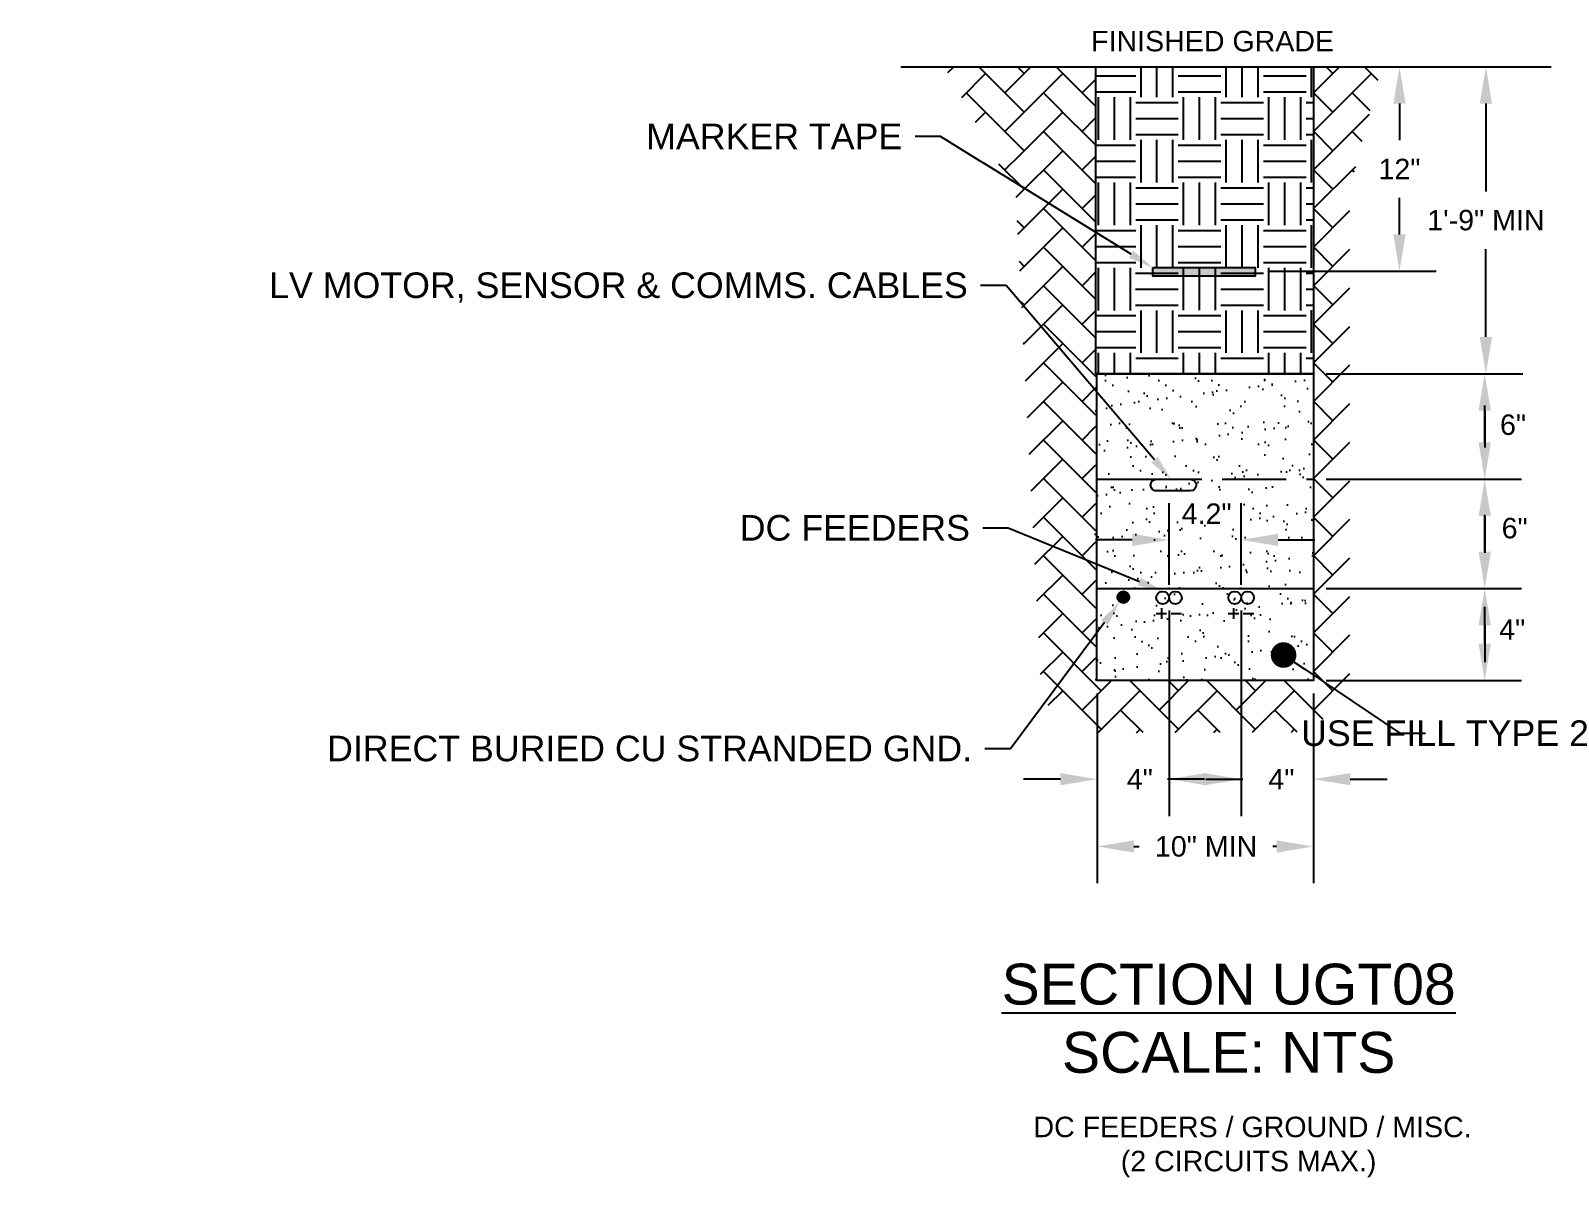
# Model space of a CAD drawing. Header units: feet. Extents: x -21 to 1000, y -35 to 71.
# Drawn here: x 806.04 to 813.51, y 41.56 to 47.17 of the extents above; entities that cross this region are included whole.
import ezdxf
from ezdxf import colors
from ezdxf.entities.mleader import LeaderData, LeaderLine
from ezdxf.math import Vec2, Vec3

# ---------------------------------------------------------------- set-up
doc = ezdxf.new("R2010")
doc.units = ezdxf.units.FT
doc.header["$MEASUREMENT"] = 0
doc.linetypes.add('CENTER', pattern=[2, 1.25, -0.25, 0.25, -0.25])
for name, color, linetype in [('E-CABL-HARN-CBHR', 2, 'Continuous'), ('E-CABL-INST', 1, 'INSTRUMENT_CABLE'), ('E-CABL-UG2', 142, 'GROUND_WIRE_G2'), ('E-FIN-GR', 4, 'Continuous'), ('E-MRKR-TREN', 6, 'Continuous'), ('E-TREN', 3, 'Continuous'), ('E-TREN-HATCH', 254, 'Continuous'), ('G-ANNO-TEXT', 1, 'Continuous'), ('G-DIMS', 7, 'Continuous'), ('G-TEXT', 7, 'Continuous'), ('text', 1, 'Continuous'), ('X-SES2-TREN_SECT$0$G-TEXT', 7, 'Continuous')]:
    doc.layers.add(name, color=color, linetype=linetype)
doc.styles.add('NEI-A', font='arial.ttf')
doc.styles.get("Standard").update_dxf_attribs({"font": 'arial.ttf'})
doc.linetypes.add('GROUND_WIRE_G2', pattern='A,1,-0.2,["G2",Standard,S=0.1,R=0,X=-0.1,Y=-0.05],-0.2', length=1.4)
doc.linetypes.add('INSTRUMENT_CABLE', pattern='A,1,-0.2,["INST",Standard,S=0.1,R=0,X=-0.09,Y=-0.05],-0.3', length=1.5)
doc.dimstyles.new('Annotative - Arch', dxfattribs={"dimscale": 0, "dimtxt": 0.1, "dimasz": 0.18, "dimexe": 0.18, "dimexo": 0.0625, "dimgap": 0.09, "dimtad": 0, "dimtih": 1, "dimtoh": 1, "dimdec": 4, "dimlfac": 12, "dimzin": 0, "dimdsep": 46, "dimlunit": 4, "dimtxsty": 'NEI-A', "dimcen": 0.09, "dimadec": 1, "dimazin": 0, "dimtfac": 1, "dimtdec": 4, "dimtofl": 0, "dimtmove": 0, "dimatfit": 3, "dimfxl": 1, "dimtolj": 1, "dimtzin": 0, "dimarcsym": 0})

# ---------------------------------------------------------------- blocks, each defined once
blk = doc.blocks.new('_Dot')
at = {"color": 0, "linetype": 'ByBlock', "lineweight": -2}
blk.add_line((-0.5, 0), (-1, 0), dxfattribs=at)
at = {"color": 0, "linetype": 'ByBlock', "const_width": 0.5}
blk.add_lwpolyline([(-0.25, 0, 1), (0.25, 0, 1)], format="xyb", close=True, dxfattribs=at)
blk = doc.blocks.new('*D109')
at = {"layer": 'Defpoints', "color": 0, "transparency": 16777216}
for p in [(812.3156, 46.9897), (812.7305, 46.9897), (812.0245, 45.9907)]:
    blk.add_point(p, dxfattribs=at)
at = {"layer": 'text', "color": 0, "lineweight": -2, "transparency": 16777216}
for p, q in [((812.3781, 46.9897), (812.9105, 46.9897)), ((812.7305, 46.8097), (812.7305, 46.6304)), ((812.7305, 46.1707), (812.7305, 46.35)), ((812.087, 45.9907), (812.9105, 45.9907))]:
    blk.add_line(p, q, dxfattribs=at)
at = {"layer": 'text', "color": 0, "transparency": 16777216}
for points in [[(812.7005, 46.8097), (812.7605, 46.8097), (812.7305, 46.9897)], [(812.7005, 46.1707), (812.7605, 46.1707), (812.7305, 45.9907)]]:
    blk.add_solid(points, dxfattribs=at)
at = {"layer": 'text', "color": 0, "transparency": 16777216, "insert": (812.7305, 46.4902), "char_height": 0.1, "attachment_point": 5, "style": 'NEI-A'}
blk.add_mtext('\\A1;12"', dxfattribs=at)
blk = doc.blocks.new('*D110')
at = {"layer": 'Defpoints', "color": 0, "transparency": 16777216}
for p in [(812.3095, 46.9897), (813.153, 46.9897), (812.3095, 45.4897)]:
    blk.add_point(p, dxfattribs=at)
at = {"layer": 'text', "color": 0, "lineweight": -2, "transparency": 16777216}
for p, q in [((812.372, 46.9897), (813.333, 46.9897)), ((813.153, 46.8097), (813.153, 46.3808)), ((813.153, 45.6697), (813.153, 46.0986)), ((812.372, 45.4897), (813.333, 45.4897))]:
    blk.add_line(p, q, dxfattribs=at)
at = {"layer": 'text', "color": 0, "transparency": 16777216}
for points in [[(813.123, 46.8097), (813.183, 46.8097), (813.153, 46.9897)], [(813.123, 45.6697), (813.183, 45.6697), (813.153, 45.4897)]]:
    blk.add_solid(points, dxfattribs=at)
at = {"layer": 'text', "color": 0, "transparency": 16777216, "insert": (813.153, 46.2397), "char_height": 0.1, "attachment_point": 5, "style": 'NEI-A'}
blk.add_mtext('\\A1;1\'-9" MIN', dxfattribs=at)
blk = doc.blocks.new('*D111')
at = {"layer": 'Defpoints', "color": 0, "transparency": 16777216}
for p in [(811.604, 44.3946), (811.2528, 43.9897), (811.604, 43.5077)]:
    blk.add_point(p, dxfattribs=at)
at = {"layer": 'text', "color": 0, "lineweight": -2, "transparency": 16777216}
for p, q in [((811.604, 44.3321), (811.604, 43.3277)), ((811.2528, 43.9272), (811.2528, 43.3277)), ((811.0728, 43.5077), (810.8928, 43.5077)), ((811.784, 43.5077), (811.964, 43.5077))]:
    blk.add_line(p, q, dxfattribs=at)
at = {"layer": 'text', "color": 0, "transparency": 16777216}
for points in [[(811.0728, 43.5377), (811.0728, 43.4777), (811.2528, 43.5077)], [(811.784, 43.5377), (811.784, 43.4777), (811.604, 43.5077)]]:
    blk.add_solid(points, dxfattribs=at)
at = {"layer": 'text', "color": 0, "transparency": 16777216, "insert": (811.4613, 43.5077), "char_height": 0.1, "attachment_point": 5, "style": 'NEI-A'}
blk.add_mtext('\\A1;4"', dxfattribs=at)
blk = doc.blocks.new('*D112')
at = {"layer": 'Defpoints', "color": 0, "transparency": 16777216}
for p in [(812.3095, 44.9736), (812.3095, 44.4398), (813.1472, 44.4398)]:
    blk.add_point(p, dxfattribs=at)
at = {"layer": 'text', "color": 0, "lineweight": -2, "transparency": 16777216}
for p, q in [((812.372, 44.9736), (813.3272, 44.9736)), ((813.1472, 44.6198), (813.1472, 44.7998)), ((813.1472, 44.7936), (813.1472, 44.6136)), ((812.372, 44.4398), (813.3272, 44.4398))]:
    blk.add_line(p, q, dxfattribs=at)
at = {"layer": 'text', "color": 0, "transparency": 16777216}
for points in [[(813.1172, 44.7936), (813.1772, 44.7936), (813.1472, 44.9736)], [(813.1172, 44.6198), (813.1772, 44.6198), (813.1472, 44.4398)]]:
    blk.add_solid(points, dxfattribs=at)
at = {"layer": 'text', "color": 0, "transparency": 16777216, "insert": (813.2935, 44.7342), "char_height": 0.1, "attachment_point": 5, "style": 'NEI-A'}
blk.add_mtext('\\A1;6"', dxfattribs=at)
blk = doc.blocks.new('*D113')
at = {"layer": 'Defpoints', "color": 0, "transparency": 16777216}
for p in [(811.9567, 44.3946), (812.3095, 43.9897), (812.3095, 43.5077)]:
    blk.add_point(p, dxfattribs=at)
at = {"layer": 'text', "color": 0, "lineweight": -2, "transparency": 16777216}
for p, q in [((811.9567, 44.3321), (811.9567, 43.3277)), ((812.3095, 43.9272), (812.3095, 43.3277)), ((811.7767, 43.5077), (811.5967, 43.5077)), ((812.4895, 43.5077), (812.6695, 43.5077))]:
    blk.add_line(p, q, dxfattribs=at)
at = {"layer": 'text', "color": 0, "transparency": 16777216}
for points in [[(811.7767, 43.5377), (811.7767, 43.4777), (811.9567, 43.5077)], [(812.4895, 43.5377), (812.4895, 43.4777), (812.3095, 43.5077)]]:
    blk.add_solid(points, dxfattribs=at)
at = {"layer": 'text', "color": 0, "transparency": 16777216, "insert": (812.1535, 43.5077), "char_height": 0.1, "attachment_point": 5, "style": 'NEI-A'}
blk.add_mtext('\\A1;4"', dxfattribs=at)
blk = doc.blocks.new('*D114')
at = {"layer": 'Defpoints', "color": 0, "transparency": 16777216}
for p in [(811.9567, 44.6774), (811.604, 44.3946), (811.9567, 44.3946)]:
    blk.add_point(p, dxfattribs=at)
at = {"layer": 'text', "color": 0, "lineweight": -2, "transparency": 16777216}
for p, q in [((811.604, 44.4571), (811.604, 44.8574)), ((811.9567, 44.4571), (811.9567, 44.8574)), ((811.424, 44.6774), (811.244, 44.6774)), ((812.1367, 44.6774), (812.3167, 44.6774))]:
    blk.add_line(p, q, dxfattribs=at)
at = {"layer": 'text', "color": 0, "transparency": 16777216}
for points in [[(811.424, 44.7074), (811.424, 44.6474), (811.604, 44.6774)], [(812.1367, 44.7074), (812.1367, 44.6474), (811.9567, 44.6774)]]:
    blk.add_solid(points, dxfattribs=at)
at = {"layer": 'text', "color": 0, "transparency": 16777216, "insert": (811.7879, 44.8054), "char_height": 0.1, "attachment_point": 5, "style": 'NEI-A'}
blk.add_mtext('\\A1;4.2"', dxfattribs=at)
blk = doc.blocks.new('*D115')
at = {"layer": 'Defpoints', "color": 0, "transparency": 16777216}
for p in [(812.3095, 45.4897), (812.3095, 44.9736), (813.1472, 44.9736)]:
    blk.add_point(p, dxfattribs=at)
at = {"layer": 'text', "color": 0, "lineweight": -2, "transparency": 16777216}
for p, q in [((812.372, 45.4897), (813.3272, 45.4897)), ((813.1472, 45.1536), (813.1472, 45.3336)), ((813.1472, 45.3097), (813.1472, 45.1297)), ((812.372, 44.9736), (813.3272, 44.9736))]:
    blk.add_line(p, q, dxfattribs=at)
at = {"layer": 'text', "color": 0, "transparency": 16777216}
for points in [[(813.1172, 45.3097), (813.1772, 45.3097), (813.1472, 45.4897)], [(813.1172, 45.1536), (813.1772, 45.1536), (813.1472, 44.9736)]]:
    blk.add_solid(points, dxfattribs=at)
at = {"layer": 'text', "color": 0, "transparency": 16777216, "insert": (813.2855, 45.2397), "char_height": 0.1, "attachment_point": 5, "style": 'NEI-A'}
blk.add_mtext('\\A1;6"', dxfattribs=at)
blk = doc.blocks.new('*D116')
at = {"layer": 'Defpoints', "color": 0, "transparency": 16777216}
for p in [(812.3095, 44.4398), (812.3095, 43.9897), (813.1472, 43.9897)]:
    blk.add_point(p, dxfattribs=at)
at = {"layer": 'text', "color": 0, "lineweight": -2, "transparency": 16777216}
for p, q in [((812.372, 44.4398), (813.3272, 44.4398)), ((813.1472, 44.1697), (813.1472, 44.3497)), ((813.1472, 44.2598), (813.1472, 44.0798)), ((812.372, 43.9897), (813.3272, 43.9897))]:
    blk.add_line(p, q, dxfattribs=at)
at = {"layer": 'text', "color": 0, "transparency": 16777216}
for points in [[(813.1172, 44.2598), (813.1772, 44.2598), (813.1472, 44.4398)], [(813.1172, 44.1697), (813.1772, 44.1697), (813.1472, 43.9897)]]:
    blk.add_solid(points, dxfattribs=at)
at = {"layer": 'text', "color": 0, "transparency": 16777216, "insert": (813.2816, 44.2397), "char_height": 0.1, "attachment_point": 5, "style": 'NEI-A'}
blk.add_mtext('\\A1;4"', dxfattribs=at)
blk = doc.blocks.new('*D117')
at = {"layer": 'Defpoints', "color": 0, "transparency": 16777216}
for p in [(811.2528, 43.9897), (812.3095, 43.9897), (812.3095, 43.1787)]:
    blk.add_point(p, dxfattribs=at)
at = {"layer": 'text', "color": 0, "lineweight": -2, "transparency": 16777216}
for p, q in [((811.2528, 43.9272), (811.2528, 42.9987)), ((812.3095, 43.9272), (812.3095, 42.9987)), ((811.4328, 43.1787), (811.4584, 43.1787)), ((812.1295, 43.1787), (812.1116, 43.1787))]:
    blk.add_line(p, q, dxfattribs=at)
at = {"layer": 'text', "color": 0, "transparency": 16777216}
for points in [[(811.4328, 43.2087), (811.4328, 43.1487), (811.2528, 43.1787)], [(812.1295, 43.2087), (812.1295, 43.1487), (812.3095, 43.1787)]]:
    blk.add_solid(points, dxfattribs=at)
at = {"layer": 'text', "color": 0, "transparency": 16777216, "insert": (811.785, 43.1787), "char_height": 0.1, "attachment_point": 5, "style": 'NEI-A'}
blk.add_mtext('\\A1;10" MIN', dxfattribs=at)

msp = doc.modelspace()

# ---------------------------------------------------------------- hatches: boundary and pattern name
at = {"layer": 'E-CABL-UG2', "linetype": 'Continuous'}
h = msp.add_hatch(color=256, dxfattribs=at)
edge = h.paths.add_edge_path()
edge.add_arc((811.3807943, 44.3974716), 0.0286458, 0, 360)
at = {"layer": 'E-TREN-HATCH', "linetype": 'Continuous'}
h = msp.add_hatch(dxfattribs=at)
h.set_pattern_fill('AR-SAND', color=252, scale=0.083333)
h.set_pattern_definition([(37.5, (768.94081, 58.7419), (-0.00524945, 0.16056865), [0, -0.12666667, 0, -0.14166667, 0, -0.13541667]), (7.5, (768.94081, 58.7419), (0.1474814, 0.2351788), [0, -0.06833333, 0, -0.11416667, 0, -0.04375]), (327.5, (768.83831, 58.7419), (0.25951182, 0.0004716), [0, -0.04166667, 0, -0.15, 0, -0.19583333]), (317.5, (768.8383, 58.7419), (0.2505106, 0.0731396), [0, -0.02083333, 0, -0.09833333, 0, -0.1125])])
h.paths.add_polyline_path([(811.2413371, 45.489706), (812.3094825, 45.489706), (812.3094825, 43.989706), (811.2413371, 43.989706)])

# ---------------------------------------------------------------- linework, layer by layer
for q in [(812.3094825, 44.4397746), (811.6041125, 44.4397746)]:
    msp.add_line((811.2514276, 44.4397746), q)
for p in [(811.6041125, 44.4397746), (811.9567975, 44.4397746), (811.9567975, 44.4397746)]:
    msp.add_point(p)
at = {"layer": 'E-CABL-HARN-CBHR', "linetype": 'Continuous'}
for centre in [(811.5727883, 44.3946298), (811.6352883, 44.3946298), (811.9254733, 44.3946298), (811.9879733, 44.3946298)]:
    msp.add_circle(centre, 0.03125, dxfattribs=at)
at = {"layer": 'E-CABL-INST', "linetype": 'Continuous', "flags": 128}
msp.add_lwpolyline([(811.5421152, 44.97357), (811.7087819, 44.97357, -0.414213567), (811.7369069, 44.945445, -0.414213506), (811.7087819, 44.91732), (811.5421152, 44.91732, -0.414213567), (811.5139902, 44.945445, -0.414119723), (811.5421062, 44.97357, -0.000160154)], format="xyb", dxfattribs=at)
at = {"layer": 'E-CABL-UG2', "linetype": 'Continuous'}
msp.add_circle((811.3807943, 44.3974716), 0.0286458, dxfattribs=at)
at = {"layer": 'E-FIN-GR', "flags": 128}
msp.add_lwpolyline([(810.2930342, 46.989706), (813.471682, 46.989706)], dxfattribs=at)
at = {"layer": 'E-TREN', "color": 252, "linetype": 'Continuous'}
msp.add_lwpolyline([(811.2514276, 45.489706), (812.3094825, 45.489706), (812.3094825, 43.989706), (811.2514276, 43.989706)], close=True, dxfattribs=at)
at = {"layer": 'G-DIMS', "linetype": 'CENTER', "ltscale": 0.25}
for points in [[(811.2514276, 44.97357), (812.3094825, 44.97357)], [(811.2514276, 44.4397746), (812.3094825, 44.4397746)]]:
    msp.add_lwpolyline(points, dxfattribs=at)
at = {"layer": 'G-TEXT'}
for p, q in [((811.5409813, 44.3175511), (811.5924729, 44.3175511)), ((811.5667271, 44.3432968), (811.5667271, 44.2918053)), ((811.6138595, 44.3175511), (811.6653511, 44.3175511)), ((811.8936663, 44.3175511), (811.9451578, 44.3175511)), ((811.9194121, 44.3432968), (811.9194121, 44.2918053)), ((811.9665445, 44.3175511), (812.018036, 44.3175511))]:
    msp.add_line(p, q, dxfattribs=at)

# ---------------------------------------------------------------- texts
at = {"layer": 'G-ANNO-TEXT', "insert": (811.8956517, 42.3377625), "char_height": 0.2, "attachment_point": 5, "style": 'NEI-A'}
msp.add_mtext_dynamic_manual_height_columns('{\\LSECTION UGT08\\P\\l\\C7;SCALE: NTS}', width=2.761708731, gutter_width=0.546875, heights=[0], dxfattribs=at)
at = {"layer": 'text', "insert": (811.8169664, 47.1147432), "char_height": 0.1, "attachment_point": 5, "style": 'NEI-A'}
msp.add_mtext_dynamic_manual_height_columns('FINISHED GRADE', width=1.462168794, gutter_width=0.546875, heights=[0], dxfattribs=at)
at = {"layer": 'X-SES2-TREN_SECT$0$G-TEXT', "insert": (811.9929618, 41.7093868), "char_height": 0.1, "attachment_point": 5, "style": 'NEI-A'}
msp.add_mtext_dynamic_manual_height_columns(' DC FEEDERS / GROUND / MISC.\\P(2 CIRCUITS MAX.)', width=5.021927083, gutter_width=0.546875, heights=[0], dxfattribs=at)

# ---------------------------------------------------------------- dimensions: what is measured, and where the dimension line sits
at = {"layer": 'text'}
for base, p1, p2, text, picture, middle in [((813.1471531, 44.97357), (812.3094825, 45.489706), (812.3094825, 44.97357), '6"', '*D115', (813.2855397, 45.239706)), ((813.1471531, 44.4397746), (812.3094825, 44.97357), (812.3094825, 44.4397746), '6"', '*D112', (813.293485, 44.7341604)), ((813.1471531, 43.989706), (812.3094825, 44.4397746), (812.3094825, 43.989706), '4"', '*D116', (813.2815669, 44.239706))]:
    dim = msp.add_linear_dim(base=base, p1=p1, p2=p2, angle=90, text=text, dimstyle='Annotative - Arch', override={"dimscale": 1, "dimtxsty": 'NEI-A', "dimtmove": 2}, dxfattribs=at)
    dim.commit()
    dim.dimension.update_dxf_attribs({"geometry": picture, "text_midpoint": middle, "dimtype": 160})
for base, p1, p2, text, picture, middle in [((811.9567233, 44.67737), (811.6040383, 44.3946298), (811.9567233, 44.3946298), '4.2"', '*D114', (811.7878833, 44.8054131)), ((811.6040383, 43.5076747), (811.2528247, 43.989706), (811.6040383, 44.3946298), '4"', '*D111', (811.4612633, 43.5076747)), ((812.3094825, 43.5076747), (811.9567233, 44.3946298), (812.3094825, 43.989706), '4"', '*D113', (812.1534704, 43.5076747)), ((812.3094825, 43.1787411), (811.2528247, 43.989706), (812.3094825, 43.989706), '10" MIN', '*D117', (811.7849598, 43.1787411))]:
    dim = msp.add_linear_dim(base=base, p1=p1, p2=p2, text=text, dimstyle='Annotative - Arch', override={"dimscale": 1, "dimtxsty": 'NEI-A', "dimtmove": 2}, dxfattribs=at)
    dim.commit()
    dim.dimension.update_dxf_attribs({"geometry": picture, "text_midpoint": middle, "dimtype": 160})

# ---------------------------------------------------------------- leaders
ml = msp.add_multileader_mtext('Standard', dxfattribs=at)
ml.set_content('LV MOTOR, SENSOR & COMMS. CABLES', color=256, style='NEI-A')
ml.set_leader_properties()
ml.build(insert=Vec2(0, 0))
ml.multileader.update_dxf_attribs({"dogleg_length": 0.0104167, "arrow_head_size": 0.125, "scale": 12})
ctx = ml.context
ctx.base_point, ctx.scale, ctx.char_height, ctx.arrow_head_size, ctx.landing_gap_size, ctx.plane_origin = Vec3(823.7970692, 45.9211109), 12, 0.125, 0.125, 0.0625, Vec3(826.8609904, 45.305397)
ctx.text_align_type = 2
notes = []
notes.append((ctx, [(0, (1, 1, 0), (824.9792827, 45.9211109), (-1, 0), 0.125, [(0, [(825.7856001, 44.97357)], 0, [])])]))
ctx.mtext.insert, ctx.mtext.width, ctx.mtext.alignment, ctx.mtext.flow_direction = Vec3(824.7917827, 45.9846767), 1.28859375, 3, 5
ml = msp.add_multileader_mtext('Standard', dxfattribs=at)
ml.set_content('DC FEEDERS', color=256, style='NEI-A')
ml.set_leader_properties()
ml.build(insert=Vec2(0, 0))
ml.multileader.update_dxf_attribs({"dogleg_length": 0.0104167, "arrow_head_size": 0.125, "scale": 12})
ctx = ml.context
ctx.base_point, ctx.scale, ctx.char_height, ctx.arrow_head_size, ctx.landing_gap_size, ctx.plane_origin = Vec3(809.7671146, 44.735369), 12, 0.125, 0.125, 0.0625, Vec3(812.6896732, 44.9553497)
ctx.text_align_type = 2
notes.append((ctx, [(0, (1, 1, 0), (810.8184447, 44.735369), (-1, 0), 0.125, [(0, [(811.5751811, 44.4257881)], 0, [])])]))
ctx.mtext.insert, ctx.mtext.width, ctx.mtext.alignment, ctx.mtext.flow_direction = Vec3(810.6309447, 44.7989348), 0.90109375, 3, 5
ml = msp.add_multileader_mtext('Standard', dxfattribs=at)
ml.set_content('DC FEEDERS', color=256, style='NEI-A')
ml.set_leader_properties()
ml.build(insert=Vec2(0, 0))
ml.multileader.update_dxf_attribs({"dogleg_length": 0.0104167, "arrow_head_size": 0.125, "scale": 12})
ctx = ml.context
ctx.base_point, ctx.scale, ctx.char_height, ctx.arrow_head_size, ctx.landing_gap_size, ctx.plane_origin = Vec3(816.6661023, 44.735369), 12, 0.125, 0.125, 0.0625, Vec3(819.588661, 44.9553497)
ctx.text_align_type = 2
notes.append((ctx, [(0, (1, 1, 0), (817.7174325, 44.735369), (-1, 0), 0.125, [(0, [(818.4741688, 44.4257881)], 0, [])])]))
ctx.mtext.insert, ctx.mtext.width, ctx.mtext.alignment, ctx.mtext.flow_direction = Vec3(817.5299325, 44.7989348), 0.90109375, 3, 5
ml = msp.add_multileader_mtext('Standard', dxfattribs=at)
ml.set_content('DIRECT BURIED CU STRANDED GND.', color=256, style='NEI-A')
ml.set_leader_properties()
ml.build(insert=Vec2(0, 0))
ml.multileader.update_dxf_attribs({"dogleg_length": 0.0104167, "arrow_head_size": 0.125, "scale": 12})
ctx = ml.context
ctx.base_point, ctx.scale, ctx.char_height, ctx.arrow_head_size, ctx.landing_gap_size, ctx.plane_origin = Vec3(809.6355405, 43.6567282), 12, 0.125, 0.125, 0.0625, Vec3(812.9805209, 43.6367276)
ctx.text_align_type = 2
notes.append((ctx, [(0, (1, 1, 0), (810.8289239, 43.6567282), (-1, 0), 0.125, [(0, [(811.3636814, 44.3744992)], 0, [])])]))
ctx.mtext.insert, ctx.mtext.width, ctx.mtext.alignment, ctx.mtext.flow_direction = Vec3(810.6414239, 43.720294), 1.221927083, 3, 5
ml = msp.add_multileader_mtext('Standard', dxfattribs=at)
ml.set_content('DIRECT BURIED CU STRANDED GND.', color=256, style='NEI-A')
ml.set_leader_properties()
ml.build(insert=Vec2(0, 0))
ml.multileader.update_dxf_attribs({"dogleg_length": 0.0104167, "arrow_head_size": 0.125, "scale": 12})
ctx = ml.context
ctx.base_point, ctx.scale, ctx.char_height, ctx.arrow_head_size, ctx.landing_gap_size, ctx.plane_origin = Vec3(816.5345283, 43.6567282), 12, 0.125, 0.125, 0.0625, Vec3(819.8795087, 43.6367276)
ctx.text_align_type = 2
notes.append((ctx, [(0, (1, 1, 0), (817.7279116, 43.6567282), (-1, 0), 0.125, [(0, [(818.2686165, 44.382483)], 0, [])])]))
ctx.mtext.insert, ctx.mtext.width, ctx.mtext.alignment, ctx.mtext.flow_direction = Vec3(817.5404116, 43.720294), 1.221927083, 3, 5
ml = msp.add_multileader_mtext('Standard', dxfattribs=at)
ml.set_content('DIRECT BURIED CU STRANDED GND.', color=256, style='NEI-A')
ml.set_leader_properties()
ml.build(insert=Vec2(0, 0))
ml.multileader.update_dxf_attribs({"dogleg_length": 0.0104167, "arrow_head_size": 0.125, "scale": 12})
ctx = ml.context
ctx.base_point, ctx.scale, ctx.char_height, ctx.arrow_head_size, ctx.landing_gap_size, ctx.plane_origin = Vec3(823.8068577, 43.6567282), 12, 0.125, 0.125, 0.0625, Vec3(827.1518381, 43.6367276)
ctx.text_align_type = 2
notes.append((ctx, [(0, (1, 1, 0), (825.000241, 43.6567282), (-1, 0), 0.125, [(0, [(825.5409459, 44.382483)], 0, [])])]))
ctx.mtext.insert, ctx.mtext.width, ctx.mtext.alignment, ctx.mtext.flow_direction = Vec3(824.812741, 43.720294), 1.221927083, 3, 5
ml = msp.add_multileader_mtext('Standard', dxfattribs=at)
ml.set_content('USE FILL TYPE 2', color=256, style='NEI-A')
ml.set_leader_properties()
ml.set_arrow_properties(name='DOT')
ml.build(insert=Vec2(0, 0))
ml.multileader.update_dxf_attribs({"dogleg_length": 0.0104167, "arrow_head_size": 0.125, "scale": 12})
ctx = ml.context
ctx.base_point, ctx.scale, ctx.char_height, ctx.arrow_head_size, ctx.landing_gap_size, ctx.plane_origin = Vec3(812.8570836, 43.732491), 12, 0.125, 0.125, 0.0625, Vec3(811.8144272, 42.641703)
ctx.text_align_type = 2
notes.append((ctx, [(0, (1, 1, 0), (812.7320836, 43.732491), (1, 0), 0.125, [(0, [(812.1639587, 44.1145218)], 0, [])])]))
ctx.mtext.insert, ctx.mtext.width, ctx.mtext.alignment, ctx.mtext.flow_direction = Vec3(813.6566231, 43.7950336), 1.12609375, 3, 5
ml = msp.add_multileader_mtext('Standard', dxfattribs=at)
ml.set_content('USE FILL TYPE 2', color=256, style='NEI-A')
ml.set_leader_properties()
ml.set_arrow_properties(name='DOT')
ml.build(insert=Vec2(0, 0))
ml.multileader.update_dxf_attribs({"dogleg_length": 0.0104167, "arrow_head_size": 0.125, "scale": 12})
ctx = ml.context
ctx.base_point, ctx.scale, ctx.char_height, ctx.arrow_head_size, ctx.landing_gap_size, ctx.plane_origin = Vec3(819.9952304, 43.732491), 12, 0.125, 0.125, 0.0625, Vec3(819.0660999, 42.641703)
ctx.text_align_type = 2
notes.append((ctx, [(0, (1, 1, 0), (819.8702304, 43.732491), (1, 0), 0.125, [(0, [(819.4156314, 44.1145218)], 0, [])])]))
ctx.mtext.insert, ctx.mtext.width, ctx.mtext.alignment, ctx.mtext.flow_direction = Vec3(820.79477, 43.7950336), 1.12609375, 3, 5
for ctx, leaders in notes:
    for number, flags, end, landing, length, lines in leaders:
        leader = LeaderData()
        leader.index, (leader.has_last_leader_line, leader.has_dogleg_vector, leader.attachment_direction) = number, flags
        leader.last_leader_point, leader.dogleg_vector, leader.dogleg_length = Vec3(end), Vec3(landing), length
        for number, points, colour, breaks in lines:
            line = LeaderLine()
            line.index, line.vertices, line.color, line.breaks = number, Vec3.list(points), colors.encode_raw_color(colour), breaks
            leader.lines.append(line)
        ctx.leaders.append(leader)

# ---------------------------------------------------------------- next in the draw order: leaders
ml = msp.add_multileader_mtext('Standard', dxfattribs=at)
ml.set_content('MARKER TAPE ', color=256, style='NEI-A')
ml.set_leader_properties()
ml.build(insert=Vec2(0, 0))
ml.multileader.update_dxf_attribs({"dogleg_length": 0.0104167, "arrow_head_size": 0.125, "scale": 12})
ctx = ml.context
ctx.base_point, ctx.scale, ctx.char_height, ctx.arrow_head_size, ctx.landing_gap_size, ctx.plane_origin = Vec3(816.6287894, 46.6493592), 12, 0.125, 0.125, 0.0625, Vec3(818.0164564, 45.5775171)
ctx.text_align_type = 2
notes = []
notes.append((ctx, [(0, (1, 1, 0), (817.610713, 46.6493592), (-1, 0), 0.125, [(0, [(818.6477243, 46.0080393)], 0, [])])]))
ctx.mtext.insert, ctx.mtext.width, ctx.mtext.alignment, ctx.mtext.flow_direction = Vec3(817.423213, 46.7118592), 0.921927083, 3, 5
ctx.mtext.has_bg_fill, ctx.mtext.bg_color, ctx.mtext.bg_scale_factor, ctx.mtext.bg_transparency, ctx.mtext.use_window_bg_color = 1, -1073741824, 1.5, 0, 1
for ctx, leaders in notes:
    for number, flags, end, landing, length, lines in leaders:
        leader = LeaderData()
        leader.index, (leader.has_last_leader_line, leader.has_dogleg_vector, leader.attachment_direction) = number, flags
        leader.last_leader_point, leader.dogleg_vector, leader.dogleg_length = Vec3(end), Vec3(landing), length
        for number, points, colour, breaks in lines:
            line = LeaderLine()
            line.index, line.vertices, line.color, line.breaks = number, Vec3.list(points), colors.encode_raw_color(colour), breaks
            leader.lines.append(line)
        ctx.leaders.append(leader)

# ---------------------------------------------------------------- next in the draw order: hatches: boundary and pattern name
at = {"layer": 'E-TREN-HATCH', "linetype": 'Continuous'}
h = msp.add_hatch(dxfattribs=at)
h.set_pattern_fill('AR-HBONE', color=256, scale=0.033333)
h.set_pattern_definition([(45, (768.94081, 58.7419), (1e-17, 0.1885618), [0.4, -0.1333333]), (135, (769.03509, 58.83618), (1e-17, 0.1885618), [0.4, -0.1333333])])
h.paths.add_polyline_path([(812.6443147, 46.989706), (812.3094825, 46.989706), (812.3094825, 43.989706), (811.2461184, 43.989706), (811.2461184, 46.989706), (810.5075793, 46.989706), (810.8557477, 46.3656809), (810.9823544, 43.9006435), (811.1458881, 43.7339768), (812.3094825, 43.7378205), (812.488486, 43.9659214), (812.488486, 46.3970128)])
h = msp.add_hatch(dxfattribs=at)
h.set_pattern_fill('EARTH', color=256, scale=0.833333)
h.set_pattern_definition([(0, (768.94081, 58.7419), (0.2083333, 0.2083333), [0.2083333, -0.2083333]), (0, (768.94081, 58.82002), (0.2083333, 0.2083333), [0.2083333, -0.2083333]), (0, (768.94081, 58.89815), (0.2083333, 0.2083333), [0.2083333, -0.2083333]), (90, (768.96685, 58.9242), (-0.2083333, 0.2083333), [0.2083333, -0.2083333]), (90, (769.04498, 58.9242), (-0.2083333, 0.2083333), [0.2083333, -0.2083333]), (90, (769.1231, 58.9242), (-0.2083333, 0.2083333), [0.2083333, -0.2083333])])
h.paths.add_polyline_path([(811.2461184, 46.989706), (812.3094825, 46.989706), (812.3094825, 45.489706), (811.2461184, 45.489706)])

# ---------------------------------------------------------------- next in the draw order: linework, layer by layer
at = {"layer": 'E-TREN', "color": 252, "linetype": 'Continuous'}
msp.add_lwpolyline([(811.2461184, 46.989706), (812.3094825, 46.989706), (812.3094825, 45.489706), (811.2461184, 45.489706)], close=True, dxfattribs=at)

# ---------------------------------------------------------------- next in the draw order: dimensions: what is measured, and where the dimension line sits
at = {"layer": 'text'}
for base, p1, p2, text, picture, middle in [((812.7304864, 46.989706), (812.0245241, 45.9906646), (812.315643, 46.989706), '12"', '*D109', (812.7304864, 46.4901853)), ((813.1530258, 46.989706), (812.3094825, 45.489706), (812.3094825, 46.989706), '1\'-9" MIN', '*D110', (813.1530258, 46.239706))]:
    dim = msp.add_linear_dim(base=base, p1=p1, p2=p2, angle=90, text=text, dimstyle='Annotative - Arch', override={"dimscale": 1, "dimtxsty": 'NEI-A', "dimtix": 0, "dimtofl": 0, "dimtmove": 2, "dimatfit": 3}, dxfattribs=at)
    dim.commit()
    dim.dimension.update_dxf_attribs({"geometry": picture, "text_midpoint": middle})

# ---------------------------------------------------------------- next in the draw order: leaders
ml = msp.add_multileader_mtext('Standard', dxfattribs=at)
ml.set_content('LV MOTOR, SENSOR & COMMS. CABLES', color=256, style='NEI-A')
ml.set_leader_properties()
ml.build(insert=Vec2(0, 0))
ml.multileader.update_dxf_attribs({"dogleg_length": 0.0104167, "arrow_head_size": 0.125, "scale": 12})
ctx = ml.context
ctx.base_point, ctx.scale, ctx.char_height, ctx.arrow_head_size, ctx.landing_gap_size, ctx.plane_origin = Vec3(816.5247398, 45.9211109), 12, 0.125, 0.125, 0.0625, Vec3(819.588661, 45.305397)
ctx.text_align_type = 2
notes = []
notes.append((ctx, [(0, (1, 1, 0), (817.7069533, 45.9211109), (-1, 0), 0.125, [(0, [(818.5132707, 44.97357)], 0, [])])]))
ctx.mtext.insert, ctx.mtext.width, ctx.mtext.alignment, ctx.mtext.flow_direction = Vec3(817.5194533, 45.9846767), 1.28859375, 3, 5
for ctx, leaders in notes:
    for number, flags, end, landing, length, lines in leaders:
        leader = LeaderData()
        leader.index, (leader.has_last_leader_line, leader.has_dogleg_vector, leader.attachment_direction) = number, flags
        leader.last_leader_point, leader.dogleg_vector, leader.dogleg_length = Vec3(end), Vec3(landing), length
        for number, points, colour, breaks in lines:
            line = LeaderLine()
            line.index, line.vertices, line.color, line.breaks = number, Vec3.list(points), colors.encode_raw_color(colour), breaks
            leader.lines.append(line)
        ctx.leaders.append(leader)

# ---------------------------------------------------------------- next in the draw order: leaders
ml = msp.add_multileader_mtext('Standard', dxfattribs=at)
ml.set_content('MARKER TAPE ', color=256, style='NEI-A')
ml.set_leader_properties()
ml.build(insert=Vec2(0, 0))
ml.multileader.update_dxf_attribs({"dogleg_length": 0.0104167, "arrow_head_size": 0.125, "scale": 12})
ctx = ml.context
ctx.base_point, ctx.scale, ctx.char_height, ctx.arrow_head_size, ctx.landing_gap_size, ctx.plane_origin = Vec3(809.5055892, 46.6493592), 12, 0.125, 0.125, 0.0625, Vec3(810.8932562, 45.5775171)
ctx.text_align_type = 2
notes = []
notes.append((ctx, [(0, (1, 1, 0), (810.4875128, 46.6493592), (-1, 0), 0.125, [(0, [(811.5245241, 46.0080393)], 0, [])])]))
ctx.mtext.insert, ctx.mtext.width, ctx.mtext.alignment, ctx.mtext.flow_direction = Vec3(810.3000128, 46.7118592), 0.921927083, 3, 5
ctx.mtext.has_bg_fill, ctx.mtext.bg_color, ctx.mtext.bg_scale_factor, ctx.mtext.bg_transparency, ctx.mtext.use_window_bg_color = 1, -1073741824, 1.5, 0, 1
for ctx, leaders in notes:
    for number, flags, end, landing, length, lines in leaders:
        leader = LeaderData()
        leader.index, (leader.has_last_leader_line, leader.has_dogleg_vector, leader.attachment_direction) = number, flags
        leader.last_leader_point, leader.dogleg_vector, leader.dogleg_length = Vec3(end), Vec3(landing), length
        for number, points, colour, breaks in lines:
            line = LeaderLine()
            line.index, line.vertices, line.color, line.breaks = number, Vec3.list(points), colors.encode_raw_color(colour), breaks
            leader.lines.append(line)
        ctx.leaders.append(leader)

# ---------------------------------------------------------------- next in the draw order: hatches: boundary and pattern name
at = {"layer": 'E-MRKR-TREN', "linetype": 'Continuous'}
h = msp.add_hatch(color=256, dxfattribs=at)
h.dxf.hatch_style = 1
h.paths.add_polyline_path([(811.5245241, 46.0080393), (812.0245241, 46.0080393), (812.0245241, 45.9663726), (811.5245241, 45.9663726)])
h = msp.add_hatch(color=256, dxfattribs=at)
h.dxf.hatch_style = 1
h.paths.add_polyline_path([(811.5245241, 46.0080393), (812.0245241, 46.0080393), (812.0245241, 45.9663726), (811.5245241, 45.9663726)])

# ---------------------------------------------------------------- next in the draw order: linework, layer by layer
at = {"layer": 'E-MRKR-TREN', "linetype": 'Continuous', "flags": 128}
msp.add_lwpolyline([(811.5245241, 46.0080393), (812.0245241, 46.0080393), (812.0245241, 45.9663726), (811.5245241, 45.9663726)], close=True, dxfattribs=at)

# ---------------------------------------------------------------- next in the draw order: leaders
at = {"layer": 'text'}
ml = msp.add_multileader_mtext('Standard', dxfattribs=at)
ml.set_content('LV MOTOR, SENSOR & COMMS. CABLES', color=256, style='NEI-A')
ml.set_leader_properties()
ml.build(insert=Vec2(0, 0))
ml.multileader.update_dxf_attribs({"dogleg_length": 0.0104167, "arrow_head_size": 0.125, "scale": 12})
ctx = ml.context
ctx.base_point, ctx.scale, ctx.char_height, ctx.arrow_head_size, ctx.landing_gap_size, ctx.plane_origin = Vec3(809.6257521, 45.9211109), 12, 0.125, 0.125, 0.0625, Vec3(812.6896732, 45.305397)
ctx.text_align_type = 2
notes = []
notes.append((ctx, [(0, (1, 1, 0), (810.8079656, 45.9211109), (-1, 0), 0.125, [(0, [(811.614283, 44.97357)], 0, [])])]))
ctx.mtext.insert, ctx.mtext.width, ctx.mtext.alignment, ctx.mtext.flow_direction = Vec3(810.6204656, 45.9846767), 1.28859375, 3, 5
for ctx, leaders in notes:
    for number, flags, end, landing, length, lines in leaders:
        leader = LeaderData()
        leader.index, (leader.has_last_leader_line, leader.has_dogleg_vector, leader.attachment_direction) = number, flags
        leader.last_leader_point, leader.dogleg_vector, leader.dogleg_length = Vec3(end), Vec3(landing), length
        for number, points, colour, breaks in lines:
            line = LeaderLine()
            line.index, line.vertices, line.color, line.breaks = number, Vec3.list(points), colors.encode_raw_color(colour), breaks
            leader.lines.append(line)
        ctx.leaders.append(leader)

doc.saveas('drawing.dxf')
